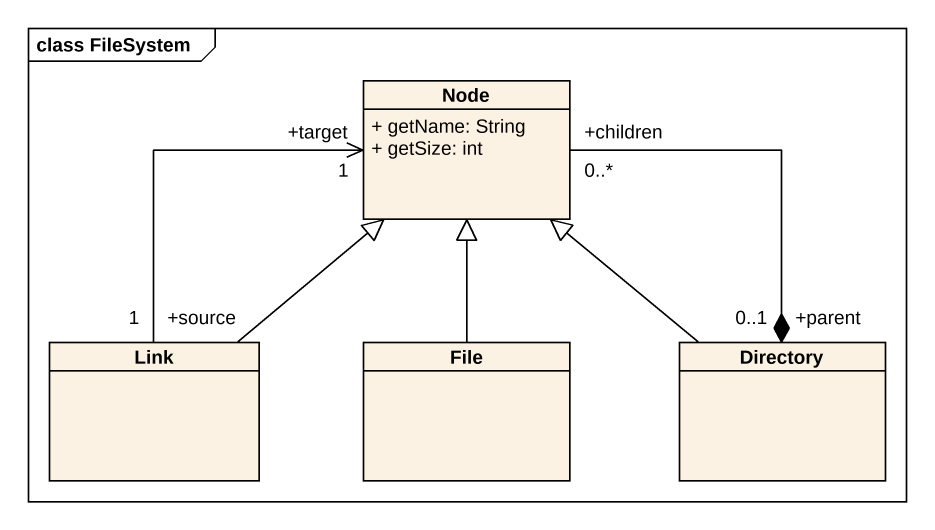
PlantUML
@startuml
mainframe class FileSystem
hide circle
hide empty members
skinparam classAttributeIconSize 0
class "Node" as Node_ {
  + getName: String
  + getSize: int
}
class Link
class "File" as File_
class Directory
Link -up-|> Node_
Link "+source\n1" -up-> "+target\n1" Node_
File_ -up-|> Node_
Directory -up-|> Node_
Directory "+parent\n0..1" *-up- "+children\n0..*" Node_
@enduml
